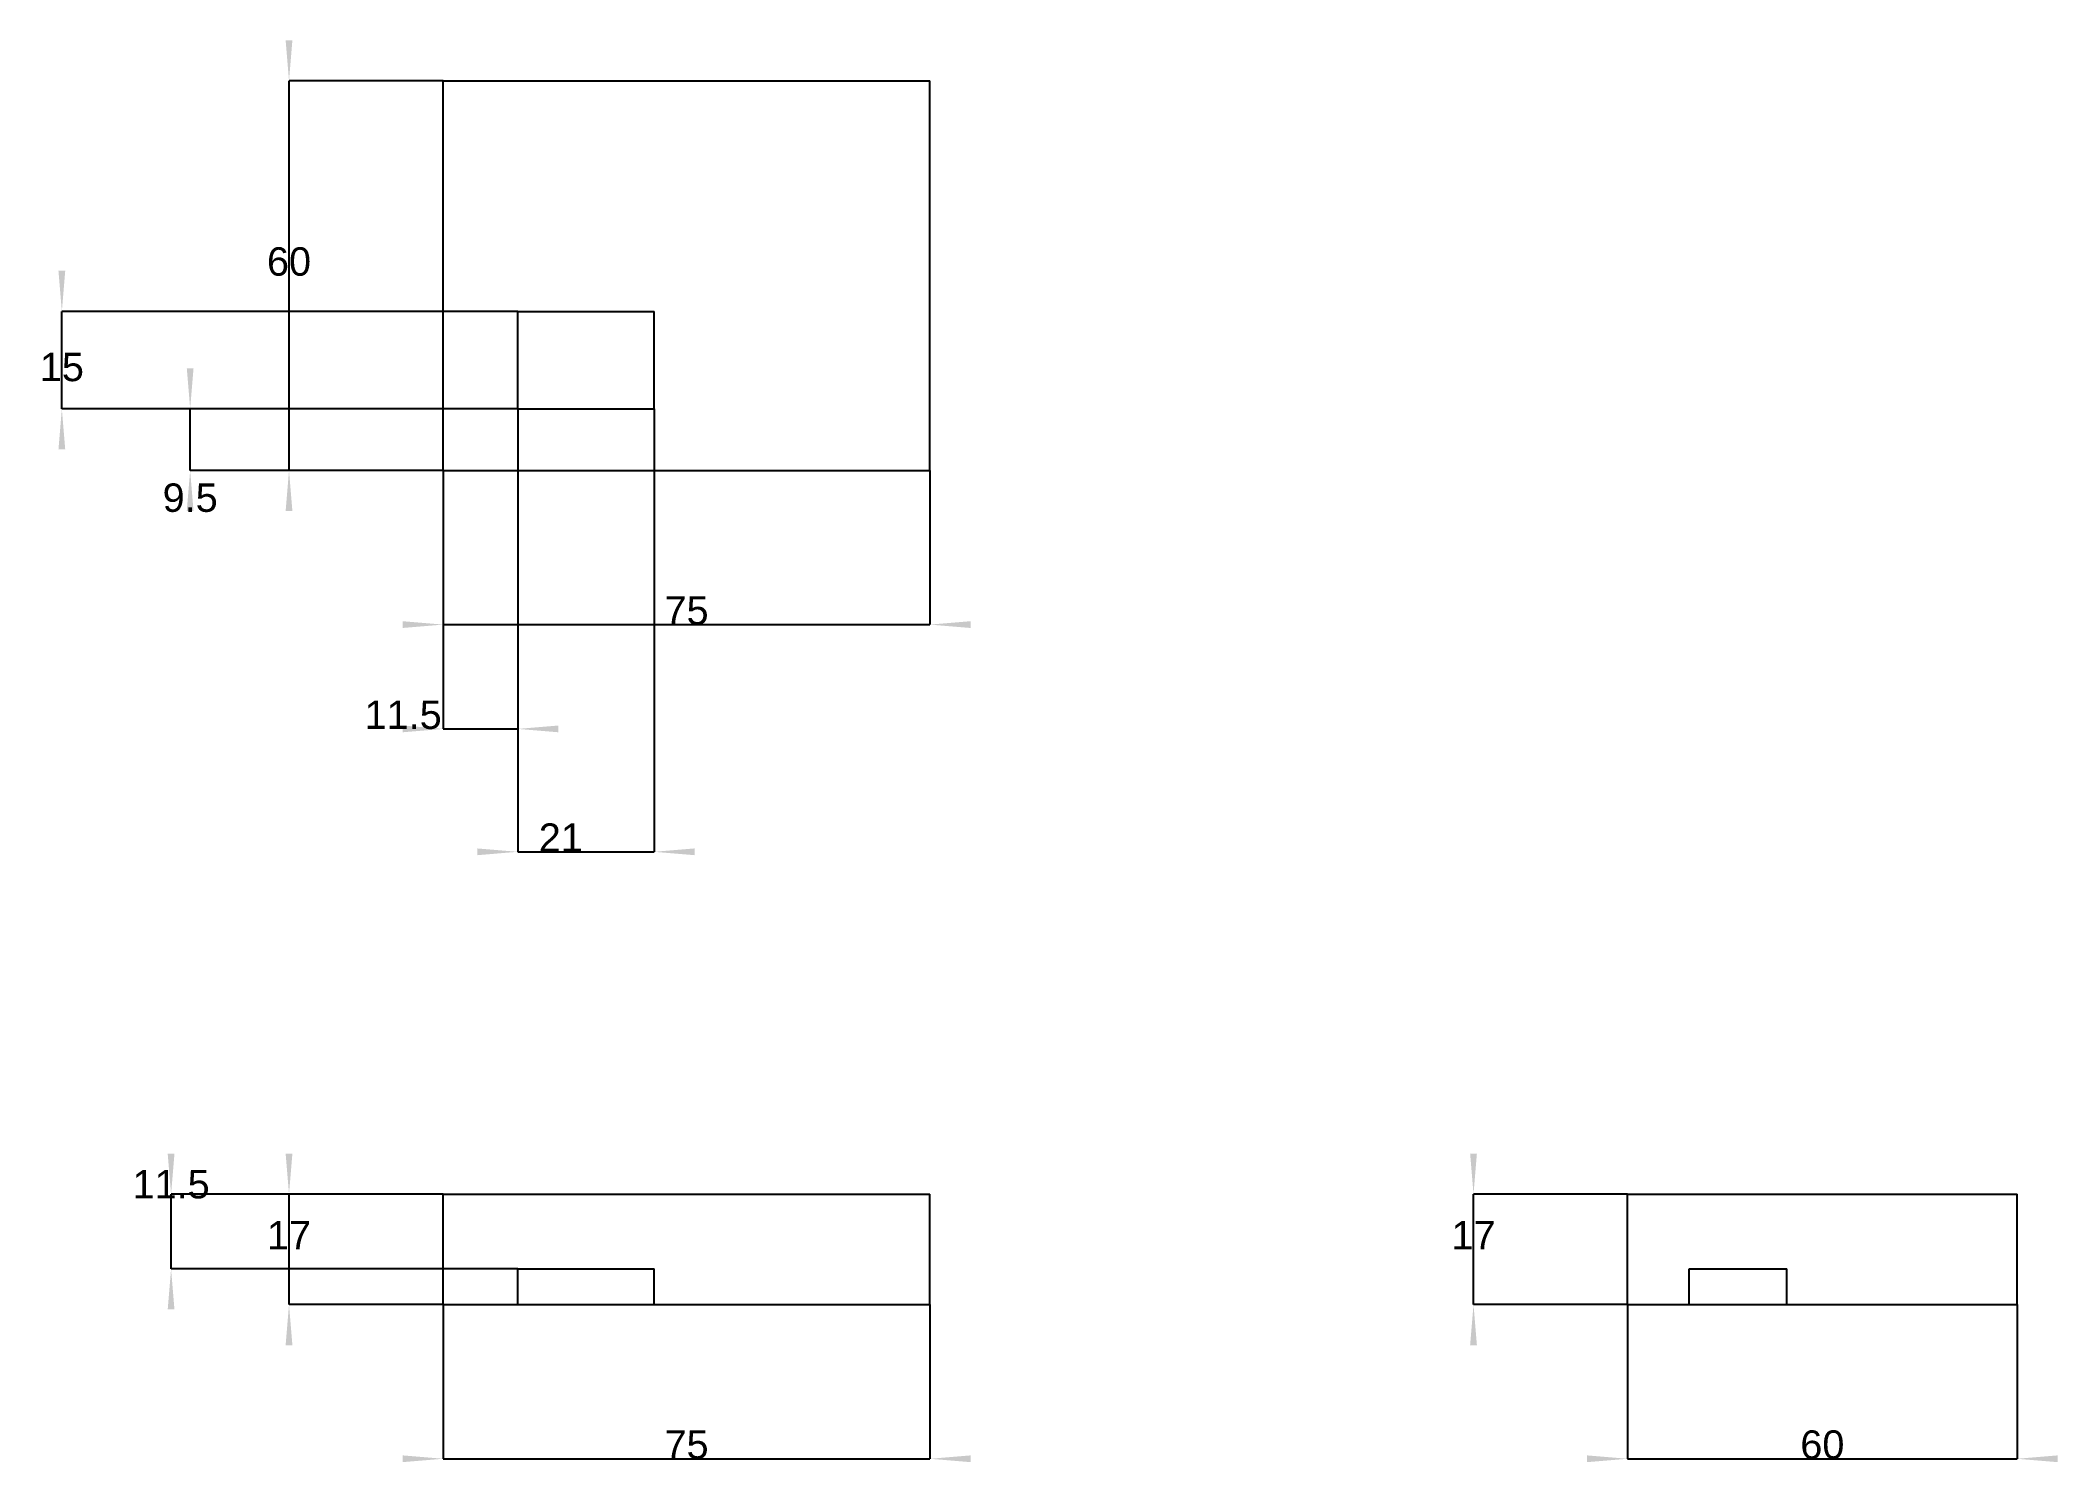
# Model space of a CAD drawing. Header units: millimetres. Extents: x 100 to 349, y 58 to 234.
import ezdxf
from ezdxf.enums import TextEntityAlignment as Align

# ---------------------------------------------------------------- set-up
doc = ezdxf.new("R2010")
doc.units = ezdxf.units.MM
doc.layers.get('0').update_dxf_attribs({"linetype": 'CONTINUOUS'})
for name, color, linetype in [('D', 7, 'CONTINUOUS'), ('D001', 7, 'CONTINUOUS'), ('D002', 7, 'CONTINUOUS'), ('D003', 7, 'CONTINUOUS'), ('D004', 7, 'CONTINUOUS'), ('D005', 7, 'CONTINUOUS'), ('D006', 7, 'CONTINUOUS'), ('D007', 7, 'CONTINUOUS'), ('D008', 7, 'CONTINUOUS'), ('D009', 7, 'CONTINUOUS'), ('D010', 7, 'CONTINUOUS'), ('Front', 7, 'CONTINUOUS'), ('Right', 7, 'CONTINUOUS'), ('Top', 7, 'CONTINUOUS')]:
    doc.layers.add(name, color=color, linetype=linetype)
doc.styles.get("Standard").update_dxf_attribs({"font": 'arial.ttf'})
doc.dimstyles.get("Standard").update_dxf_attribs({"dimscale": 0, "dimtxt": 2.5, "dimasz": 2.5, "dimexe": 1.25, "dimexo": 0.625, "dimtad": 1, "dimtxsty": 'STANDARD', "dimcen": 2.5, "dimazin": 3, "dimtfac": 1, "dimtmove": 0, "dimatfit": 3})

# ---------------------------------------------------------------- blocks, each defined once
blk = doc.blocks.new('*D')
at = {"color": 0}
for points in [[(145, 58.7833), (145, 59.6167), (150, 59.2)], [(215, 58.7833), (215, 59.6167), (210, 59.2)]]:
    blk.add_solid(points, dxfattribs=at)
at = {"layer": 'D'}
for p, q in [((150, 78.2), (150, 59.2)), ((210, 78.2), (210, 59.2)), ((150, 59.2), (210, 59.2))]:
    blk.add_line(p, q, dxfattribs=at)
blk.add_text('75', height=3.5, dxfattribs=at).set_placement((180, 59.2), align=Align.CENTER)
blk = doc.blocks.new('*D001')
at = {"color": 0}
for points in [[(130.583, 96.8), (131.417, 96.8), (131, 91.8)], [(130.583, 73.2), (131.417, 73.2), (131, 78.2)]]:
    blk.add_solid(points, dxfattribs=at)
at = {"layer": 'D001'}
for p, q in [((150, 91.8), (131, 91.8)), ((131, 78.2), (131, 91.8)), ((150, 78.2), (131, 78.2))]:
    blk.add_line(p, q, dxfattribs=at)
blk.add_text('17', height=3.5, dxfattribs=at).set_placement((131, 85), align=Align.CENTER)
blk = doc.blocks.new('*D002')
at = {"color": 0}
for points in [[(145, 161.583), (145, 162.417), (150, 162)], [(215, 161.583), (215, 162.417), (210, 162)]]:
    blk.add_solid(points, dxfattribs=at)
at = {"layer": 'D002'}
for p, q in [((150, 181), (150, 162)), ((210, 181), (210, 162)), ((150, 162), (210, 162))]:
    blk.add_line(p, q, dxfattribs=at)
blk.add_text('75', height=3.5, dxfattribs=at).set_placement((180, 162), align=Align.CENTER)
blk = doc.blocks.new('*D003')
at = {"color": 0}
for points in [[(130.583, 234), (131.417, 234), (131, 229)], [(130.583, 176), (131.417, 176), (131, 181)]]:
    blk.add_solid(points, dxfattribs=at)
at = {"layer": 'D003'}
for p, q in [((150, 229), (131, 229)), ((131, 181), (131, 229)), ((150, 181), (131, 181))]:
    blk.add_line(p, q, dxfattribs=at)
blk.add_text('60', height=3.5, dxfattribs=at).set_placement((131, 205), align=Align.CENTER)
blk = doc.blocks.new('*D004')
at = {"color": 0}
for points in [[(291, 58.7833), (291, 59.6167), (296, 59.2)], [(349, 58.7833), (349, 59.6167), (344, 59.2)]]:
    blk.add_solid(points, dxfattribs=at)
at = {"layer": 'D004'}
for p, q in [((296, 78.2), (296, 59.2)), ((344, 78.2), (344, 59.2)), ((296, 59.2), (344, 59.2))]:
    blk.add_line(p, q, dxfattribs=at)
blk.add_text('60', height=3.5, dxfattribs=at).set_placement((320, 59.2), align=Align.CENTER)
blk = doc.blocks.new('*D005')
at = {"color": 0}
for points in [[(276.583, 96.8), (277.417, 96.8), (277, 91.8)], [(276.583, 73.2), (277.417, 73.2), (277, 78.2)]]:
    blk.add_solid(points, dxfattribs=at)
at = {"layer": 'D005'}
for p, q in [((296, 91.8), (277, 91.8)), ((277, 78.2), (277, 91.8)), ((296, 78.2), (277, 78.2))]:
    blk.add_line(p, q, dxfattribs=at)
blk.add_text('17', height=3.5, dxfattribs=at).set_placement((277, 85), align=Align.CENTER)
blk = doc.blocks.new('*D006')
at = {"color": 0}
for points in [[(145, 148.729), (145, 149.562), (150, 149.145)], [(164.2, 148.729), (164.2, 149.562), (159.2, 149.145)]]:
    blk.add_solid(points, dxfattribs=at)
at = {"layer": 'D006'}
for p, q in [((159.2, 188.6), (159.2, 149.145)), ((150, 181), (150, 149.145)), ((150, 149.145), (159.2, 149.145))]:
    blk.add_line(p, q, dxfattribs=at)
blk.add_text('11.5', height=3.5, dxfattribs=at).set_placement((145.066, 149.145), align=Align.CENTER)
blk = doc.blocks.new('*D007')
at = {"color": 0}
for points in [[(118.399, 193.6), (119.232, 193.6), (118.816, 188.6)], [(118.399, 176), (119.232, 176), (118.816, 181)]]:
    blk.add_solid(points, dxfattribs=at)
at = {"layer": 'D007'}
for p, q in [((159.2, 188.6), (118.816, 188.6)), ((118.816, 181), (118.816, 188.6)), ((150, 181), (118.816, 181))]:
    blk.add_line(p, q, dxfattribs=at)
blk.add_text('9.5', height=3.5, dxfattribs=at).set_placement((118.816, 175.895), align=Align.CENTER)
blk = doc.blocks.new('*D008')
at = {"color": 0}
for points in [[(154.2, 133.583), (154.2, 134.417), (159.2, 134)], [(181, 133.583), (181, 134.417), (176, 134)]]:
    blk.add_solid(points, dxfattribs=at)
at = {"layer": 'D008'}
for p, q in [((159.2, 188.6), (159.2, 134)), ((176, 188.6), (176, 134)), ((159.2, 134), (176, 134))]:
    blk.add_line(p, q, dxfattribs=at)
blk.add_text('21', height=3.5, dxfattribs=at).set_placement((164.5, 134), align=Align.CENTER)
blk = doc.blocks.new('*D009')
at = {"color": 0}
for points in [[(102.583, 205.6), (103.417, 205.6), (103, 200.6)], [(102.583, 183.6), (103.417, 183.6), (103, 188.6)]]:
    blk.add_solid(points, dxfattribs=at)
at = {"layer": 'D009'}
for p, q in [((159.2, 200.6), (103, 200.6)), ((103, 188.6), (103, 200.6)), ((159.2, 188.6), (103, 188.6))]:
    blk.add_line(p, q, dxfattribs=at)
blk.add_text('15', height=3.5, dxfattribs=at).set_placement((103, 192), align=Align.CENTER)
blk = doc.blocks.new('*D010')
at = {"color": 0}
for points in [[(116.048, 96.8), (116.881, 96.8), (116.464, 91.8)], [(116.048, 77.6), (116.881, 77.6), (116.464, 82.6)]]:
    blk.add_solid(points, dxfattribs=at)
at = {"layer": 'D010'}
for p, q in [((150, 91.8), (116.464, 91.8)), ((116.464, 82.6), (116.464, 91.8)), ((159.2, 82.6), (116.464, 82.6))]:
    blk.add_line(p, q, dxfattribs=at)
blk.add_text('11.5', height=3.5, dxfattribs=at).set_placement((116.464, 91.2855), align=Align.CENTER)

msp = doc.modelspace()

# ---------------------------------------------------------------- linework, layer by layer
at = {"layer": 'Front'}
for p, q in [((150, 78.2), (150, 91.8)), ((150, 91.8), (210, 91.8)), ((150, 78.2), (150, 91.8)), ((150, 91.8), (210, 91.8)), ((210, 78.2), (210, 91.8)), ((210, 78.2), (210, 91.8)), ((159.2, 82.6), (176, 82.6)), ((159.2, 78.2), (159.2, 82.6)), ((159.2, 82.6), (176, 82.6)), ((159.2, 78.2), (159.2, 82.6)), ((176, 78.2), (176, 82.6)), ((176, 78.2), (176, 82.6)), ((150, 78.2), (210, 78.2)), ((150, 78.2), (210, 78.2)), ((159.2, 78.2), (176, 78.2)), ((159.2, 78.2), (176, 78.2))]:
    msp.add_line(p, q, dxfattribs=at)
at = {"layer": 'Right'}
for p, q in [((296, 78.2), (296, 91.8)), ((296, 91.8), (344, 91.8)), ((296, 78.2), (296, 91.8)), ((296, 91.8), (344, 91.8)), ((344, 78.2), (344, 91.8)), ((344, 78.2), (344, 91.8)), ((303.6, 78.2), (303.6, 82.6)), ((303.6, 78.2), (303.6, 82.6)), ((303.6, 82.6), (315.6, 82.6)), ((303.6, 82.6), (315.6, 82.6)), ((315.6, 78.2), (315.6, 82.6)), ((315.6, 78.2), (315.6, 82.6)), ((296, 78.2), (344, 78.2)), ((296, 78.2), (344, 78.2)), ((303.6, 78.2), (315.6, 78.2)), ((303.6, 78.2), (315.6, 78.2))]:
    msp.add_line(p, q, dxfattribs=at)
at = {"layer": 'Top'}
for p, q in [((150, 181), (150, 229)), ((150, 229), (210, 229)), ((150, 181), (150, 229)), ((150, 229), (210, 229)), ((210, 181), (210, 229)), ((210, 181), (210, 229)), ((159.2, 200.6), (176, 200.6)), ((159.2, 188.6), (159.2, 200.6)), ((159.2, 200.6), (176, 200.6)), ((159.2, 188.6), (159.2, 200.6)), ((176, 188.6), (176, 200.6)), ((176, 188.6), (176, 200.6)), ((159.2, 188.6), (176, 188.6)), ((159.2, 188.6), (176, 188.6)), ((150, 181), (210, 181)), ((150, 181), (210, 181))]:
    msp.add_line(p, q, dxfattribs=at)

# ---------------------------------------------------------------- dimensions: what is measured, and where the dimension line sits
at = {"layer": 'D'}
dim = msp.add_linear_dim(base=(180, 59.2), p1=(150, 78.2), p2=(210, 78.2), text='75', dimstyle='STANDARD', dxfattribs=at)
dim.commit()
dim.dimension.update_dxf_attribs({"geometry": '*D', "text_midpoint": (180, 64.2)})
at = {"layer": 'D001'}
dim = msp.add_linear_dim(base=(131, 85), p1=(150, 78.2), p2=(150, 91.8), angle=90, text='17', dimstyle='STANDARD', dxfattribs=at)
dim.commit()
dim.dimension.update_dxf_attribs({"geometry": '*D001', "text_midpoint": (136, 85)})
at = {"layer": 'D002'}
dim = msp.add_linear_dim(base=(180, 162), p1=(150, 181), p2=(210, 181), text='75', dimstyle='STANDARD', dxfattribs=at)
dim.commit()
dim.dimension.update_dxf_attribs({"geometry": '*D002', "text_midpoint": (180, 167)})
at = {"layer": 'D003'}
dim = msp.add_linear_dim(base=(131, 205), p1=(150, 181), p2=(150, 229), angle=90, text='60', dimstyle='STANDARD', dxfattribs=at)
dim.commit()
dim.dimension.update_dxf_attribs({"geometry": '*D003', "text_midpoint": (136, 205)})
at = {"layer": 'D004'}
dim = msp.add_linear_dim(base=(320, 59.2), p1=(296, 78.2), p2=(344, 78.2), text='60', dimstyle='STANDARD', dxfattribs=at)
dim.commit()
dim.dimension.update_dxf_attribs({"geometry": '*D004', "text_midpoint": (320, 64.2)})
at = {"layer": 'D005'}
dim = msp.add_linear_dim(base=(277, 85), p1=(296, 78.2), p2=(296, 91.8), angle=90, text='17', dimstyle='STANDARD', dxfattribs=at)
dim.commit()
dim.dimension.update_dxf_attribs({"geometry": '*D005', "text_midpoint": (282, 85)})
at = {"layer": 'D006'}
dim = msp.add_linear_dim(base=(145.066, 149.145), p1=(150, 181), p2=(159.2, 188.6), text='11.5', dimstyle='STANDARD', dxfattribs=at)
dim.commit()
dim.dimension.update_dxf_attribs({"geometry": '*D006', "text_midpoint": (148.25, 153)})
at = {"layer": 'D007'}
dim = msp.add_linear_dim(base=(118.816, 175.895), p1=(150, 181), p2=(159.2, 188.6), angle=90, text='9.5', dimstyle='STANDARD', dxfattribs=at)
dim.commit()
dim.dimension.update_dxf_attribs({"geometry": '*D007', "text_midpoint": (122, 179.75)})
at = {"layer": 'D008'}
dim = msp.add_linear_dim(base=(164.5, 134), p1=(159.2, 188.6), p2=(176, 188.6), text='21', dimstyle='STANDARD', dxfattribs=at)
dim.commit()
dim.dimension.update_dxf_attribs({"geometry": '*D008', "text_midpoint": (164.5, 139)})
at = {"layer": 'D009'}
dim = msp.add_linear_dim(base=(103, 192), p1=(159.2, 188.6), p2=(159.2, 200.6), angle=90, text='15', dimstyle='STANDARD', dxfattribs=at)
dim.commit()
dim.dimension.update_dxf_attribs({"geometry": '*D009', "text_midpoint": (108, 192)})
at = {"layer": 'D010'}
dim = msp.add_linear_dim(base=(116.464, 91.286), p1=(159.2, 82.6), p2=(150, 91.8), angle=90, text='11.5', dimstyle='STANDARD', dxfattribs=at)
dim.commit()
dim.dimension.update_dxf_attribs({"geometry": '*D010', "text_midpoint": (120, 87.75)})

doc.saveas('drawing.dxf')
